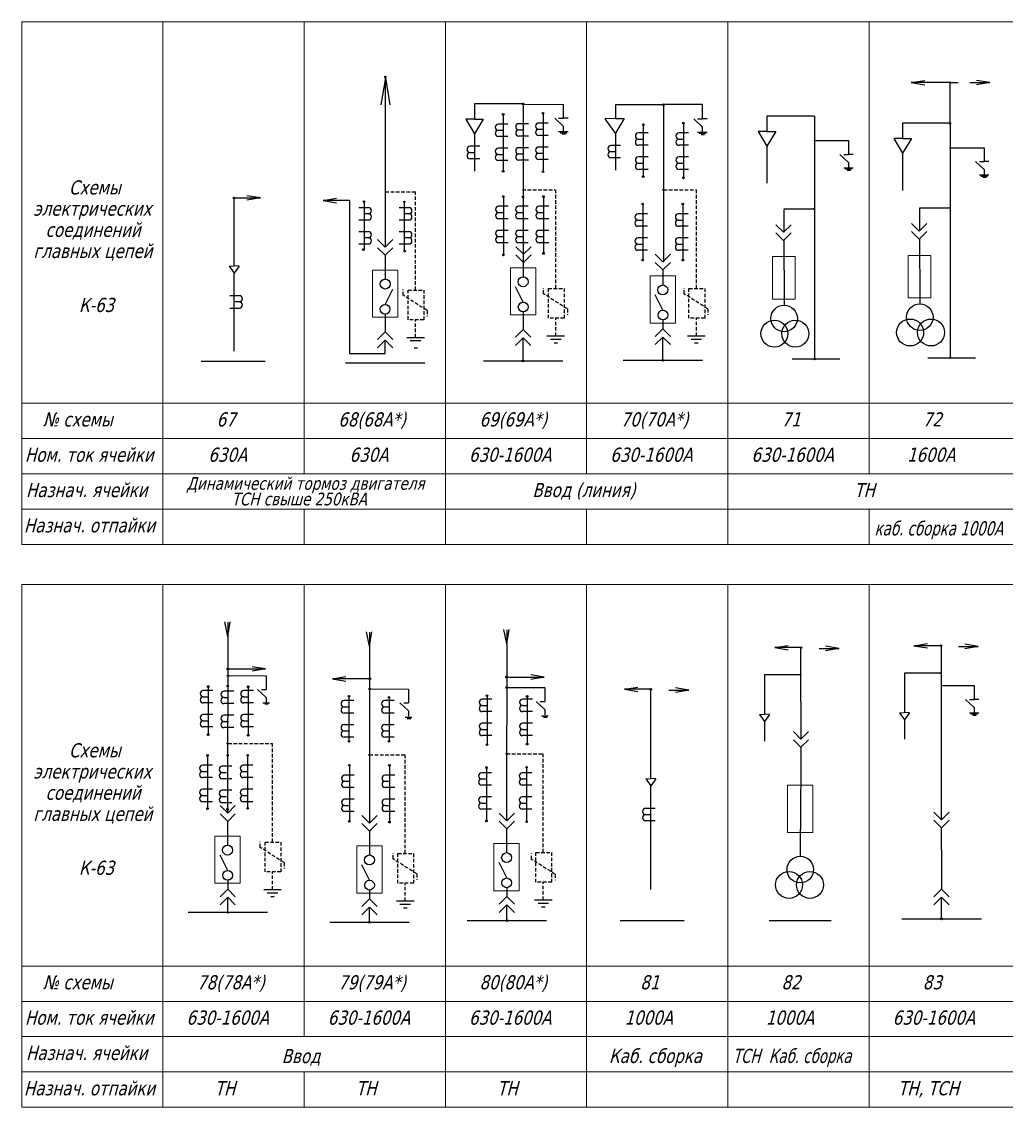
# Model space of a CAD drawing. Header units: millimetres. Extents: x -921 to 41389, y -8091 to 10490.
# Drawn here: x 40772.9 to 40912.3, y 9818.1 to 9971.8 of the extents above; entities that cross this region are included whole.
import ezdxf

# ---------------------------------------------------------------- set-up
doc = ezdxf.new("R2010")
doc.units = ezdxf.units.MM
for name, pattern in [('HIDDENX2', [0.75, 0.5, -0.25]), ('K5LT_BASIC', [0]), ('K5LT_DASHED', [6, 4, -2])]:
    doc.linetypes.add(name, pattern=pattern)
doc.layers.add('LAYER0VIEW0', color=7, linetype='Continuous')
doc.styles.get("Standard").update_dxf_attribs({"font": 'TAHOMA.TTF', "oblique": 15})

msp = doc.modelspace()

# ---------------------------------------------------------------- linework, layer by layer
at = {"color": 7, "lineweight": 18}
for p, q in [((40772.888, 9971.788), (40772.888, 9897.788)), ((40772.888, 9917.788), (40772.888, 9971.788)), ((40772.888, 9971.788), (41012.888, 9971.788)), ((40792.888, 9897.788), (40792.888, 9971.788)), ((40812.888, 9971.788), (40812.888, 9917.788)), ((40812.888, 9907.788), (40812.888, 9971.788)), ((40832.888, 9971.788), (40832.888, 9917.788)), ((40832.888, 9897.788), (40832.888, 9971.788)), ((40852.888, 9971.788), (40852.888, 9917.788)), ((40852.888, 9907.788), (40852.888, 9971.788)), ((40872.888, 9897.788), (40872.888, 9971.788)), ((40872.888, 9971.788), (40892.888, 9971.788)), ((40872.888, 9971.788), (40892.888, 9971.788)), ((40892.888, 9907.788), (40892.888, 9971.788)), ((40772.888, 9917.788), (40792.888, 9917.788)), ((40792.888, 9917.788), (40772.888, 9917.788)), ((40772.888, 9917.788), (40772.888, 9908.808)), ((40772.888, 9917.788), (41012.888, 9917.788)), ((40772.888, 9912.788), (40792.888, 9912.788)), ((40792.888, 9912.788), (40772.888, 9912.788)), ((40772.888, 9912.788), (41012.888, 9912.788)), ((40772.888, 9907.788), (40792.888, 9907.788)), ((40792.888, 9907.788), (40772.888, 9907.788)), ((40772.888, 9907.788), (41012.888, 9907.788)), ((40772.888, 9902.788), (40792.888, 9902.788)), ((40792.888, 9902.788), (40772.888, 9902.788)), ((40772.888, 9902.788), (41012.888, 9902.788)), ((40812.888, 9897.788), (40812.888, 9902.788)), ((40852.888, 9897.788), (40852.888, 9902.788)), ((40892.888, 9897.788), (40892.888, 9902.788)), ((40772.888, 9897.788), (40792.888, 9897.788)), ((40792.888, 9897.788), (40772.888, 9897.788)), ((40772.888, 9897.788), (41012.888, 9897.788)), ((40872.888, 9897.788), (40892.888, 9897.788)), ((40772.888, 9892.103), (40772.888, 9818.103)), ((40772.888, 9838.103), (40772.888, 9892.103)), ((40772.888, 9892.103), (41012.888, 9892.103)), ((40792.888, 9818.103), (40792.888, 9892.103)), ((40812.888, 9892.103), (40812.888, 9838.103)), ((40812.888, 9828.103), (40812.888, 9892.103)), ((40832.888, 9892.103), (40832.888, 9838.103)), ((40832.888, 9818.103), (40832.888, 9892.103)), ((40852.888, 9892.103), (40852.888, 9838.103)), ((40852.888, 9818.103), (40852.888, 9892.103)), ((40872.888, 9818.103), (40872.888, 9892.103)), ((40892.888, 9818.103), (40892.888, 9892.103)), ((40772.888, 9838.103), (40792.888, 9838.103)), ((40792.888, 9838.103), (40772.888, 9838.103)), ((40772.888, 9838.103), (40772.888, 9829.123)), ((40772.888, 9838.103), (41012.888, 9838.103)), ((40772.888, 9833.103), (40792.888, 9833.103)), ((40792.888, 9833.103), (40772.888, 9833.103)), ((40772.888, 9833.103), (41012.888, 9833.103)), ((40772.888, 9828.103), (40792.888, 9828.103)), ((40792.888, 9828.103), (40772.888, 9828.103)), ((40772.888, 9828.103), (41012.888, 9828.103)), ((40772.888, 9823.103), (40792.888, 9823.103)), ((40792.888, 9823.103), (40772.888, 9823.103)), ((40772.888, 9823.103), (41012.888, 9823.103)), ((40812.888, 9818.103), (40812.888, 9823.103)), ((40772.888, 9818.103), (40792.888, 9818.103)), ((40792.888, 9818.103), (40772.888, 9818.103)), ((40772.888, 9818.103), (41012.888, 9818.103))]:
    msp.add_line(p, q, dxfattribs=at)
at = {"layer": 'LAYER0VIEW0', "color": 7, "linetype": 'K5LT_BASIC'}
for p, q in [((40824.386, 9963.843), (40823.744, 9960.034)), ((40824.372, 9963.881), (40824.372, 9939.886)), ((40824.386, 9963.843), (40825.028, 9960.034)), ((40898.858, 9963.162), (40900.763, 9963.483)), ((40909.987, 9963.162), (40908.083, 9963.483)), ((40904.477, 9963.162), (40898.858, 9963.162)), ((40898.858, 9963.162), (40900.763, 9962.841)), ((40904.342, 9963.162), (40904.342, 9957.41)), ((40904.369, 9963.162), (40905.518, 9963.162)), ((40907.178, 9963.162), (40909.987, 9963.162)), ((40909.987, 9963.162), (40908.083, 9962.841)), ((40843.889, 9960.151), (40837.014, 9960.151)), ((40837.014, 9960.151), (40837.014, 9957.973)), ((40843.889, 9960.27), (40843.889, 9939.063)), ((40844.09, 9960.092), (40849.59, 9960.072)), ((40846.718, 9958.83), (40846.718, 9950.551)), ((40849.59, 9960.072), (40849.59, 9958.124)), ((40863.832, 9960.028), (40856.957, 9960.028)), ((40856.957, 9960.028), (40856.957, 9958.087)), ((40863.775, 9960.013), (40863.775, 9937.808)), ((40863.926, 9960.092), (40869.276, 9960.092)), ((40869.254, 9960.092), (40869.254, 9958.045)), ((40837.014, 9957.973), (40835.767, 9957.973)), ((40835.767, 9957.973), (40837.014, 9955.908)), ((40837.014, 9957.973), (40838.262, 9957.973)), ((40838.262, 9957.973), (40837.014, 9955.908)), ((40841.752, 9957.29), (40840.392, 9957.29)), ((40841.072, 9958.677), (40841.072, 9950.623)), ((40844.652, 9957.351), (40843.292, 9957.351)), ((40847.463, 9957.443), (40846.103, 9957.443)), ((40849.59, 9956.984), (40848.381, 9958.124)), ((40848.925, 9958.124), (40849.59, 9958.124)), ((40850.255, 9958.124), (40849.59, 9958.124)), ((40856.957, 9958.087), (40855.509, 9958.046)), ((40856.957, 9956.023), (40855.509, 9958.046)), ((40856.957, 9958.087), (40858.205, 9958.087)), ((40858.205, 9958.087), (40856.957, 9956.023)), ((40866.594, 9957.436), (40866.594, 9949.503)), ((40869.275, 9956.905), (40868.066, 9958.045)), ((40868.61, 9958.045), (40869.275, 9958.045)), ((40869.94, 9958.045), (40869.275, 9958.045)), ((40878.42, 9958.422), (40878.42, 9956.244)), ((40885.142, 9958.422), (40878.42, 9958.422)), ((40885.142, 9958.439), (40885.142, 9924.066)), ((40897.635, 9957.41), (40897.635, 9955.232)), ((40904.225, 9957.41), (40897.635, 9957.41)), ((40904.358, 9957.41), (40904.342, 9957.41)), ((40904.358, 9957.511), (40904.358, 9924.238)), ((40837.014, 9955.908), (40837.014, 9950.648)), ((40840.392, 9956.411), (40841.008, 9956.411)), ((40843.292, 9956.472), (40843.907, 9956.472)), ((40846.103, 9956.564), (40846.718, 9956.564)), ((40848.925, 9956.224), (40850.255, 9956.224)), ((40849.136, 9956.075), (40850.071, 9956.075)), ((40849.417, 9955.915), (40849.904, 9955.915)), ((40849.59, 9956.984), (40849.59, 9956.224)), ((40856.957, 9956.023), (40856.957, 9950.762)), ((40861.598, 9956.049), (40860.237, 9956.049)), ((40860.917, 9957.199), (40860.917, 9949.739)), ((40867.339, 9956.049), (40865.979, 9956.049)), ((40868.61, 9956.145), (40869.94, 9956.145)), ((40868.82, 9955.996), (40869.755, 9955.996)), ((40869.102, 9955.835), (40869.589, 9955.835)), ((40869.275, 9956.905), (40869.275, 9956.145)), ((40878.42, 9956.244), (40877.172, 9956.244)), ((40877.172, 9956.244), (40878.42, 9954.179)), ((40878.42, 9956.244), (40879.667, 9956.244)), ((40879.667, 9956.244), (40878.42, 9954.179)), ((40841.752, 9955.532), (40840.392, 9955.532)), ((40844.652, 9955.593), (40843.292, 9955.593)), ((40847.463, 9955.685), (40846.103, 9955.685)), ((40857.702, 9954.272), (40856.342, 9954.272)), ((40860.237, 9955.17), (40860.853, 9955.17)), ((40861.598, 9954.29), (40860.237, 9954.29)), ((40865.979, 9955.17), (40866.594, 9955.17)), ((40867.339, 9954.29), (40865.979, 9954.29)), ((40878.42, 9954.179), (40878.42, 9948.919)), ((40885.176, 9954.948), (40889.968, 9954.948)), ((40889.968, 9954.948), (40889.968, 9953)), ((40897.635, 9955.232), (40896.388, 9955.232)), ((40896.388, 9955.232), (40897.635, 9953.167)), ((40897.635, 9955.232), (40898.883, 9955.232)), ((40898.883, 9955.232), (40897.635, 9953.167)), ((40837.759, 9954.157), (40836.399, 9954.157)), ((40836.399, 9953.278), (40837.014, 9953.278)), ((40841.752, 9953.888), (40840.392, 9953.888)), ((40840.392, 9953.009), (40841.008, 9953.009)), ((40844.652, 9953.949), (40843.292, 9953.949)), ((40843.292, 9953.07), (40843.907, 9953.07)), ((40847.463, 9954.041), (40846.103, 9954.041)), ((40846.103, 9953.162), (40846.718, 9953.162)), ((40856.342, 9953.392), (40856.957, 9953.392)), ((40861.598, 9952.647), (40860.237, 9952.647)), ((40867.339, 9952.647), (40865.979, 9952.647)), ((40889.968, 9951.86), (40888.759, 9953)), ((40889.303, 9953), (40889.968, 9953)), ((40890.634, 9953), (40889.968, 9953)), ((40897.635, 9953.167), (40897.635, 9947.907)), ((40904.392, 9953.936), (40909.184, 9953.936)), ((40909.184, 9953.936), (40909.184, 9951.989)), ((40837.759, 9952.399), (40836.399, 9952.399)), ((40841.752, 9952.13), (40840.392, 9952.13)), ((40844.652, 9952.191), (40843.292, 9952.191)), ((40847.463, 9952.283), (40846.103, 9952.283)), ((40857.702, 9952.513), (40856.342, 9952.513)), ((40860.237, 9951.768), (40860.853, 9951.768)), ((40865.979, 9951.768), (40866.594, 9951.768)), ((40889.303, 9951.1), (40890.634, 9951.1)), ((40889.968, 9951.86), (40889.968, 9951.1)), ((40909.184, 9950.848), (40907.975, 9951.989)), ((40908.519, 9951.989), (40909.184, 9951.989)), ((40909.849, 9951.989), (40909.184, 9951.989)), ((40861.598, 9950.888), (40860.237, 9950.888)), ((40867.339, 9950.888), (40865.979, 9950.888)), ((40889.514, 9950.951), (40890.449, 9950.951)), ((40889.796, 9950.791), (40890.282, 9950.791)), ((40908.519, 9950.088), (40909.849, 9950.088)), ((40908.729, 9949.939), (40909.665, 9949.939)), ((40909.011, 9949.779), (40909.498, 9949.779)), ((40909.184, 9950.848), (40909.184, 9950.088)), ((40802.982, 9946.831), (40806.696, 9946.831)), ((40802.982, 9937.225), (40802.982, 9946.712)), ((40806.696, 9946.831), (40804.791, 9947.152)), ((40806.696, 9946.831), (40804.791, 9946.51)), ((40815.577, 9946.48), (40817.482, 9946.801)), ((40819.291, 9946.48), (40815.577, 9946.48)), ((40815.577, 9946.48), (40817.482, 9946.159)), ((40819.291, 9946.48), (40819.291, 9924.807)), ((40841.099, 9947.041), (40841.099, 9938.776)), ((40846.775, 9947.041), (40846.775, 9938.982)), ((40820.609, 9945.483), (40821.969, 9945.483)), ((40821.395, 9946.319), (40821.395, 9939.448)), ((40826.35, 9945.483), (40827.711, 9945.483)), ((40827.03, 9946.377), (40827.03, 9939.24)), ((40841.779, 9945.654), (40840.418, 9945.654)), ((40844.617, 9945.654), (40843.257, 9945.654)), ((40847.52, 9945.654), (40846.16, 9945.654)), ((40860.835, 9945.973), (40860.835, 9938.037)), ((40866.512, 9945.973), (40866.512, 9938.037)), ((40880.802, 9945.274), (40885.058, 9945.274)), ((40880.802, 9945.156), (40880.802, 9942.017)), ((40900.018, 9945.445), (40904.273, 9945.445)), ((40900.018, 9945.327), (40900.018, 9942.188)), ((40820.609, 9943.725), (40821.969, 9943.725)), ((40821.969, 9944.604), (40821.354, 9944.604)), ((40826.35, 9943.725), (40827.711, 9943.725)), ((40827.711, 9944.604), (40827.095, 9944.604)), ((40840.418, 9944.775), (40841.034, 9944.775)), ((40841.779, 9943.896), (40840.418, 9943.896)), ((40843.257, 9944.775), (40843.872, 9944.775)), ((40844.617, 9943.896), (40843.257, 9943.896)), ((40846.16, 9944.775), (40846.775, 9944.775)), ((40847.52, 9943.896), (40846.16, 9943.896)), ((40861.515, 9944.586), (40860.155, 9944.586)), ((40860.155, 9943.707), (40860.77, 9943.707)), ((40867.256, 9944.586), (40865.896, 9944.586)), ((40865.896, 9943.707), (40866.512, 9943.707)), ((40820.609, 9942.081), (40821.969, 9942.081)), ((40826.35, 9942.081), (40827.711, 9942.081)), ((40841.779, 9942.252), (40840.418, 9942.252)), ((40844.617, 9942.252), (40843.257, 9942.252)), ((40847.52, 9942.252), (40846.16, 9942.252)), ((40861.515, 9942.828), (40860.155, 9942.828)), ((40867.256, 9942.828), (40865.896, 9942.828)), ((40880.76, 9941.975), (40879.682, 9943.053)), ((40880.76, 9940.826), (40879.682, 9941.903)), ((40880.76, 9941.975), (40881.838, 9943.053)), ((40880.76, 9940.826), (40881.838, 9941.903)), ((40899.976, 9942.146), (40898.898, 9943.224)), ((40899.976, 9940.997), (40898.898, 9942.074)), ((40899.976, 9942.146), (40901.054, 9943.224)), ((40899.976, 9940.997), (40901.054, 9942.074)), ((40821.969, 9941.202), (40821.354, 9941.202)), ((40824.354, 9939.868), (40823.276, 9940.946)), ((40824.354, 9939.868), (40825.432, 9940.946)), ((40827.711, 9941.202), (40827.095, 9941.202)), ((40840.418, 9941.373), (40841.034, 9941.373)), ((40841.779, 9940.493), (40840.418, 9940.493)), ((40843.257, 9941.373), (40843.872, 9941.373)), ((40844.617, 9940.493), (40843.257, 9940.493)), ((40846.16, 9941.373), (40846.775, 9941.373)), ((40847.52, 9940.493), (40846.16, 9940.493)), ((40861.515, 9941.184), (40860.155, 9941.184)), ((40867.256, 9941.184), (40865.896, 9941.184)), ((40880.802, 9940.868), (40880.854, 9932.403)), ((40900.018, 9941.039), (40900.069, 9932.574)), ((40820.609, 9940.323), (40821.969, 9940.323)), ((40824.354, 9938.718), (40823.276, 9939.796)), ((40824.354, 9938.718), (40825.432, 9939.796)), ((40826.35, 9940.323), (40827.711, 9940.323)), ((40843.955, 9938.858), (40842.877, 9939.936)), ((40843.889, 9939.063), (40843.889, 9935.683)), ((40843.955, 9938.858), (40845.033, 9939.936)), ((40860.155, 9940.305), (40860.77, 9940.305)), ((40861.515, 9939.426), (40860.155, 9939.426)), ((40863.691, 9937.79), (40862.613, 9938.868)), ((40863.691, 9937.79), (40864.769, 9938.868)), ((40865.896, 9940.305), (40866.512, 9940.305)), ((40867.256, 9939.426), (40865.896, 9939.426)), ((40824.372, 9938.736), (40824.372, 9935.356)), ((40843.955, 9937.708), (40842.877, 9938.786)), ((40843.955, 9937.708), (40845.033, 9938.786)), ((40863.691, 9936.641), (40862.613, 9937.718)), ((40863.691, 9936.641), (40864.769, 9937.718)), ((40802.274, 9937.183), (40802.982, 9937.225)), ((40802.274, 9937.183), (40802.982, 9936.188)), ((40803.691, 9937.183), (40802.982, 9937.225)), ((40803.691, 9937.183), (40802.982, 9936.188)), ((40802.982, 9925.158), (40802.982, 9936.188)), ((40863.673, 9936.659), (40863.673, 9934.521)), ((40843.907, 9932.101), (40842.829, 9934.267)), ((40802.356, 9933.005), (40803.716, 9933.005)), ((40824.354, 9931.775), (40825.432, 9933.941)), ((40863.691, 9930.94), (40862.613, 9933.106)), ((40802.356, 9931.247), (40803.716, 9931.247)), ((40803.716, 9932.126), (40803.101, 9932.126)), ((40880.854, 9932.403), (40880.854, 9931.661)), ((40900.069, 9932.574), (40900.069, 9931.833)), ((40824.354, 9930.395), (40824.354, 9927.866)), ((40843.907, 9930.722), (40843.907, 9928.193)), ((40843.907, 9928.193), (40842.829, 9927.115)), ((40843.907, 9928.193), (40844.985, 9927.115)), ((40863.691, 9928.296), (40862.613, 9927.218)), ((40863.691, 9929.56), (40863.691, 9928.296)), ((40863.691, 9928.296), (40864.769, 9927.218)), ((40824.354, 9927.866), (40823.276, 9926.788)), ((40824.354, 9926.717), (40823.276, 9925.639)), ((40824.354, 9927.866), (40825.432, 9926.788)), ((40824.354, 9926.717), (40825.432, 9925.639)), ((40824.354, 9924.807), (40824.354, 9926.717)), ((40827.409, 9927.087), (40829.909, 9927.087)), ((40829.409, 9926.587), (40827.909, 9926.587)), ((40843.907, 9927.043), (40842.829, 9925.965)), ((40843.907, 9923.767), (40843.907, 9927.043)), ((40843.907, 9927.043), (40844.985, 9925.965)), ((40847.274, 9927.31), (40849.774, 9927.31)), ((40849.274, 9926.81), (40847.774, 9926.81)), ((40863.691, 9927.146), (40862.613, 9926.068)), ((40863.691, 9923.87), (40863.691, 9927.146)), ((40863.691, 9927.146), (40864.769, 9926.068)), ((40867.179, 9927.312), (40869.679, 9927.312)), ((40869.179, 9926.812), (40867.679, 9926.812)), ((40828.457, 9925.61), (40828.957, 9925.61)), ((40848.274, 9926.31), (40848.774, 9926.31)), ((40868.179, 9926.312), (40868.679, 9926.312)), ((40807.358, 9923.673), (40798.308, 9923.673)), ((40829.973, 9923.44), (40818.736, 9923.44)), ((40819.291, 9924.807), (40824.354, 9924.807)), ((40838.289, 9923.767), (40849.526, 9923.767)), ((40858.073, 9923.87), (40869.31, 9923.87)), ((40881.982, 9924.05), (40888.759, 9924.05)), ((40901.198, 9924.221), (40907.975, 9924.221)), ((40802.058, 9884.767), (40801.651, 9886.823)), ((40802.061, 9886.786), (40802.043, 9859.752)), ((40802.058, 9884.767), (40802.405, 9886.833)), ((40822.144, 9883.368), (40821.738, 9885.423)), ((40822.148, 9885.387), (40822.13, 9858.352)), ((40822.144, 9883.368), (40822.492, 9885.433)), ((40841.574, 9883.697), (40841.168, 9885.752)), ((40841.578, 9885.716), (40841.56, 9858.681)), ((40841.574, 9883.697), (40841.922, 9885.763)), ((40879.529, 9883.177), (40881.434, 9883.498)), ((40899.249, 9883.447), (40901.154, 9883.768)), ((40908.355, 9883.328), (40906.45, 9883.649)), ((40883.243, 9883.177), (40879.529, 9883.177)), ((40879.529, 9883.177), (40881.434, 9882.856)), ((40883.243, 9875.547), (40883.243, 9883.059)), ((40885.826, 9883.059), (40888.635, 9883.059)), ((40888.635, 9883.059), (40886.73, 9883.38)), ((40888.635, 9883.059), (40886.73, 9882.738)), ((40903.082, 9883.447), (40899.249, 9883.447)), ((40899.249, 9883.447), (40901.154, 9883.126)), ((40903.082, 9883.447), (40903.082, 9858.827)), ((40905.546, 9883.328), (40908.355, 9883.328)), ((40908.355, 9883.328), (40906.45, 9883.007)), ((40807.425, 9880.157), (40805.521, 9880.48)), ((40801.968, 9880.164), (40807.425, 9880.157)), ((40802.001, 9879.225), (40807.501, 9879.205)), ((40807.425, 9880.157), (40805.52, 9879.838)), ((40807.501, 9879.205), (40807.501, 9877.258)), ((40816.901, 9878.765), (40818.806, 9879.086)), ((40841.437, 9878.99), (40846.884, 9878.983)), ((40846.884, 9878.983), (40844.978, 9878.665)), ((40846.884, 9878.983), (40844.979, 9879.307)), ((40878.074, 9879.303), (40878.074, 9873.74)), ((40883.243, 9879.303), (40878.074, 9879.303)), ((40897.912, 9879.572), (40897.912, 9874.01)), ((40903.082, 9879.572), (40897.912, 9879.572)), ((40799.288, 9877.786), (40799.288, 9870.736)), ((40804.964, 9877.747), (40804.964, 9870.64)), ((40822.317, 9878.765), (40816.901, 9878.765)), ((40816.901, 9878.765), (40818.806, 9878.444)), ((40822.166, 9877.326), (40827.666, 9877.306)), ((40841.478, 9877.532), (40846.978, 9877.512)), ((40846.978, 9877.512), (40846.978, 9875.564)), ((40858.258, 9877.276), (40860.163, 9877.597)), ((40867.363, 9877.158), (40865.459, 9877.479)), ((40903.082, 9877.793), (40907.756, 9877.793)), ((40907.756, 9877.793), (40907.756, 9875.846)), ((40799.968, 9877.107), (40798.607, 9877.107)), ((40798.607, 9876.228), (40799.223, 9876.228)), ((40802.907, 9877.009), (40801.546, 9877.009)), ((40801.546, 9876.13), (40802.162, 9876.13)), ((40805.709, 9877.107), (40804.349, 9877.107)), ((40804.349, 9876.228), (40804.964, 9876.228)), ((40807.501, 9876.117), (40806.291, 9877.258)), ((40806.835, 9877.258), (40807.501, 9877.258)), ((40807.501, 9876.117), (40807.501, 9875.357)), ((40819.235, 9876.419), (40819.235, 9869.806)), ((40824.911, 9876.245), (40824.911, 9869.806)), ((40827.666, 9877.306), (40827.666, 9875.358)), ((40839.467, 9875.88), (40838.106, 9875.88)), ((40838.787, 9876.479), (40838.787, 9869.334)), ((40845.208, 9875.88), (40843.848, 9875.88)), ((40844.463, 9876.382), (40844.463, 9869.404)), ((40861.972, 9877.276), (40858.258, 9877.276)), ((40858.258, 9877.276), (40860.163, 9876.955)), ((40861.972, 9864.637), (40861.972, 9877.276)), ((40864.554, 9877.158), (40867.363, 9877.158)), ((40867.363, 9877.158), (40865.459, 9876.837)), ((40907.756, 9874.705), (40906.546, 9875.846)), ((40907.09, 9875.846), (40907.756, 9875.846)), ((40908.421, 9875.846), (40907.756, 9875.846)), ((40799.968, 9875.349), (40798.607, 9875.349)), ((40802.907, 9875.25), (40801.546, 9875.25)), ((40805.709, 9875.349), (40804.349, 9875.349)), ((40807.033, 9875.357), (40807.968, 9875.357)), ((40807.315, 9875.197), (40807.802, 9875.197)), ((40819.915, 9875.672), (40818.555, 9875.672)), ((40818.555, 9874.793), (40819.17, 9874.793)), ((40825.656, 9875.672), (40824.296, 9875.672)), ((40824.296, 9874.793), (40824.911, 9874.793)), ((40827.666, 9874.218), (40826.457, 9875.358)), ((40827.001, 9875.358), (40827.666, 9875.358)), ((40838.106, 9875), (40838.722, 9875)), ((40843.848, 9875), (40844.463, 9875)), ((40846.978, 9874.424), (40845.768, 9875.564)), ((40846.313, 9875.564), (40846.978, 9875.564)), ((40846.978, 9874.424), (40846.978, 9873.664)), ((40883.243, 9875.547), (40883.243, 9870.257)), ((40907.756, 9874.705), (40907.756, 9873.945)), ((40799.968, 9873.705), (40798.607, 9873.705)), ((40798.607, 9872.826), (40799.223, 9872.826)), ((40802.907, 9873.607), (40801.546, 9873.607)), ((40801.546, 9872.728), (40802.162, 9872.728)), ((40805.709, 9873.705), (40804.349, 9873.705)), ((40804.349, 9872.826), (40804.964, 9872.826)), ((40819.915, 9873.914), (40818.555, 9873.914)), ((40825.656, 9873.914), (40824.296, 9873.914)), ((40827.212, 9873.309), (40828.147, 9873.309)), ((40827.493, 9873.149), (40827.98, 9873.149)), ((40827.666, 9874.218), (40827.666, 9873.458)), ((40839.467, 9874.121), (40838.106, 9874.121)), ((40845.208, 9874.121), (40843.848, 9874.121)), ((40846.523, 9873.515), (40847.458, 9873.515)), ((40846.805, 9873.355), (40847.292, 9873.355)), ((40877.365, 9873.698), (40878.074, 9873.74)), ((40877.365, 9873.698), (40878.074, 9872.703)), ((40878.782, 9873.698), (40878.074, 9873.74)), ((40878.782, 9873.698), (40878.074, 9872.703)), ((40897.204, 9873.968), (40897.912, 9874.01)), ((40897.204, 9873.968), (40897.912, 9872.973)), ((40898.621, 9873.968), (40897.912, 9874.01)), ((40898.621, 9873.968), (40897.912, 9872.973)), ((40897.912, 9872.973), (40897.912, 9870.21)), ((40907.09, 9873.945), (40908.421, 9873.945)), ((40907.301, 9873.796), (40908.236, 9873.796)), ((40907.583, 9873.636), (40908.069, 9873.636)), ((40799.968, 9871.946), (40798.607, 9871.946)), ((40802.907, 9871.848), (40801.546, 9871.848)), ((40805.709, 9871.946), (40804.349, 9871.946)), ((40819.915, 9872.27), (40818.555, 9872.27)), ((40818.555, 9871.391), (40819.17, 9871.391)), ((40825.656, 9872.27), (40824.296, 9872.27)), ((40824.296, 9871.391), (40824.911, 9871.391)), ((40839.467, 9872.477), (40838.106, 9872.477)), ((40838.106, 9871.598), (40838.722, 9871.598)), ((40845.208, 9872.477), (40843.848, 9872.477)), ((40843.848, 9871.598), (40844.463, 9871.598)), ((40878.074, 9872.703), (40878.074, 9869.941)), ((40883.243, 9870.215), (40882.165, 9871.293)), ((40883.243, 9870.215), (40884.321, 9871.293)), ((40819.915, 9870.512), (40818.555, 9870.512)), ((40825.656, 9870.512), (40824.296, 9870.512)), ((40839.467, 9870.719), (40838.106, 9870.719)), ((40845.208, 9870.719), (40843.848, 9870.719)), ((40883.243, 9869.065), (40882.165, 9870.143)), ((40883.243, 9869.065), (40884.321, 9870.143)), ((40883.243, 9869.065), (40883.174, 9857.368)), ((40799.205, 9867.917), (40799.205, 9860.256)), ((40804.882, 9867.917), (40804.882, 9860.305)), ((40799.885, 9866.53), (40798.525, 9866.53)), ((40798.525, 9865.65), (40799.14, 9865.65)), ((40802.652, 9866.378), (40801.291, 9866.378)), ((40801.291, 9865.499), (40801.907, 9865.499)), ((40805.626, 9866.53), (40804.266, 9866.53)), ((40804.266, 9865.65), (40804.882, 9865.65)), ((40819.972, 9865.13), (40818.611, 9865.13)), ((40819.292, 9866.517), (40819.292, 9858.483)), ((40825.713, 9865.13), (40824.353, 9865.13)), ((40824.968, 9866.517), (40824.968, 9858.352)), ((40839.402, 9865.459), (40838.041, 9865.459)), ((40838.722, 9866.321), (40838.722, 9858.53)), ((40845.143, 9865.459), (40843.783, 9865.459)), ((40844.398, 9866.34), (40844.398, 9858.399)), ((40799.885, 9864.771), (40798.525, 9864.771)), ((40802.652, 9864.62), (40801.291, 9864.62)), ((40805.626, 9864.771), (40804.266, 9864.771)), ((40818.611, 9864.251), (40819.227, 9864.251)), ((40824.353, 9864.251), (40824.968, 9864.251)), ((40838.041, 9864.58), (40838.657, 9864.58)), ((40839.402, 9863.701), (40838.041, 9863.701)), ((40843.783, 9864.58), (40844.398, 9864.58)), ((40845.143, 9863.701), (40843.783, 9863.701)), ((40861.263, 9864.596), (40861.972, 9864.637)), ((40861.263, 9864.596), (40861.972, 9863.6)), ((40862.68, 9864.596), (40861.972, 9864.637)), ((40862.68, 9864.596), (40861.972, 9863.6)), ((40861.972, 9848.929), (40861.972, 9863.6)), ((40799.885, 9863.128), (40798.525, 9863.128)), ((40798.525, 9862.248), (40799.14, 9862.248)), ((40802.652, 9862.976), (40801.291, 9862.976)), ((40801.291, 9862.097), (40801.907, 9862.097)), ((40805.626, 9863.128), (40804.266, 9863.128)), ((40804.266, 9862.248), (40804.882, 9862.248)), ((40819.972, 9863.372), (40818.611, 9863.372)), ((40825.713, 9863.372), (40824.353, 9863.372)), ((40839.402, 9862.057), (40838.041, 9862.057)), ((40845.143, 9862.057), (40843.783, 9862.057)), ((40799.885, 9861.369), (40798.525, 9861.369)), ((40802.061, 9859.734), (40800.984, 9860.811)), ((40802.652, 9861.218), (40801.291, 9861.218)), ((40802.061, 9859.734), (40803.139, 9860.811)), ((40805.626, 9861.369), (40804.266, 9861.369)), ((40819.972, 9861.728), (40818.611, 9861.728)), ((40818.611, 9860.849), (40819.227, 9860.849)), ((40825.713, 9861.728), (40824.353, 9861.728)), ((40824.353, 9860.849), (40824.968, 9860.849)), ((40838.041, 9861.178), (40838.657, 9861.178)), ((40843.783, 9861.178), (40844.398, 9861.178)), ((40862.598, 9860.417), (40861.237, 9860.417)), ((40802.061, 9858.584), (40800.984, 9859.662)), ((40802.061, 9858.584), (40803.139, 9859.662)), ((40819.972, 9859.969), (40818.611, 9859.969)), ((40822.148, 9858.334), (40821.07, 9859.412)), ((40822.148, 9858.334), (40823.226, 9859.412)), ((40825.713, 9859.969), (40824.353, 9859.969)), ((40839.402, 9860.299), (40838.041, 9860.299)), ((40841.578, 9858.663), (40840.5, 9859.741)), ((40841.578, 9858.663), (40842.656, 9859.741)), ((40845.143, 9860.299), (40843.783, 9860.299)), ((40861.237, 9859.538), (40861.853, 9859.538)), ((40903.137, 9858.809), (40902.059, 9859.886)), ((40903.137, 9858.809), (40904.214, 9859.886)), ((40802.043, 9858.602), (40802.043, 9855.222)), ((40822.148, 9857.184), (40821.07, 9858.262)), ((40822.148, 9857.184), (40823.226, 9858.262)), ((40841.578, 9857.514), (40840.5, 9858.591)), ((40841.56, 9857.531), (40841.56, 9854.152)), ((40841.578, 9857.514), (40842.656, 9858.591)), ((40862.598, 9858.659), (40861.237, 9858.659)), ((40883.149, 9857.462), (40883.149, 9853.631)), ((40903.137, 9857.659), (40902.059, 9858.737)), ((40903.119, 9857.677), (40903.137, 9851.507)), ((40903.137, 9857.659), (40904.214, 9858.737)), ((40822.13, 9857.202), (40822.13, 9853.822)), ((40802.061, 9851.64), (40800.984, 9853.807)), ((40841.578, 9850.57), (40840.5, 9852.736)), ((40822.148, 9850.241), (40821.07, 9852.407)), ((40903.137, 9851.507), (40903.137, 9848.977)), ((40802.061, 9850.261), (40802.061, 9848.996)), ((40802.061, 9848.996), (40800.984, 9847.919)), ((40802.061, 9848.996), (40803.139, 9847.919)), ((40807.155, 9848.926), (40809.655, 9848.926)), ((40809.155, 9848.426), (40807.655, 9848.426)), ((40822.148, 9848.861), (40822.148, 9847.597)), ((40841.578, 9849.19), (40841.578, 9847.926)), ((40903.137, 9848.977), (40902.059, 9847.9)), ((40903.137, 9848.977), (40904.214, 9847.9)), ((40802.061, 9847.847), (40800.984, 9846.769)), ((40802.061, 9845.706), (40802.061, 9847.847)), ((40802.061, 9847.847), (40803.139, 9846.769)), ((40808.155, 9847.926), (40808.655, 9847.926)), ((40822.148, 9847.597), (40821.07, 9846.519)), ((40822.148, 9847.597), (40823.226, 9846.519)), ((40825.959, 9847.318), (40828.459, 9847.318)), ((40827.959, 9846.818), (40826.459, 9846.818)), ((40841.578, 9847.926), (40840.5, 9846.848)), ((40841.578, 9846.776), (40840.5, 9845.699)), ((40841.578, 9847.926), (40842.656, 9846.848)), ((40841.578, 9846.776), (40842.656, 9845.699)), ((40841.578, 9844.655), (40841.578, 9846.776)), ((40845.505, 9847.467), (40848.005, 9847.467)), ((40847.505, 9846.967), (40846.005, 9846.967)), ((40903.137, 9847.828), (40902.059, 9846.75)), ((40903.137, 9844.902), (40903.137, 9847.828)), ((40903.137, 9847.828), (40904.214, 9846.75)), ((40796.443, 9845.706), (40807.68, 9845.706)), ((40822.148, 9846.447), (40821.07, 9845.369)), ((40822.148, 9844.307), (40822.148, 9846.447)), ((40822.148, 9846.447), (40823.226, 9845.369)), ((40826.959, 9846.318), (40827.459, 9846.318)), ((40846.505, 9846.467), (40847.005, 9846.467)), ((40816.529, 9844.307), (40827.766, 9844.307)), ((40835.959, 9844.537), (40841.459, 9844.537)), ((40841.696, 9844.537), (40847.196, 9844.537)), ((40857.64, 9844.542), (40866.69, 9844.542)), ((40878.734, 9844.543), (40887.5, 9844.543)), ((40897.551, 9844.783), (40903.018, 9844.783)), ((40903.255, 9844.783), (40908.788, 9844.783))]:
    msp.add_line(p, q, dxfattribs=at)
at = {"layer": 'LAYER0VIEW0', "color": 7, "linetype": 'HIDDENX2'}
for p, q in [((40824.391, 9947.685), (40828.659, 9947.685)), ((40828.659, 9933.802), (40828.659, 9947.76)), ((40843.788, 9947.974), (40848.429, 9947.974)), ((40848.524, 9934.024), (40848.524, 9947.983)), ((40863.787, 9947.975), (40868.429, 9947.975)), ((40868.429, 9934.026), (40868.429, 9947.984)), ((40830.293, 9930.902), (40826.909, 9933.063)), ((40826.925, 9933.049), (40826.925, 9933.857)), ((40827.603, 9929.587), (40827.603, 9933.802)), ((40827.603, 9933.802), (40829.84, 9933.802)), ((40829.84, 9933.802), (40829.84, 9929.587)), ((40850.159, 9931.125), (40846.775, 9933.285)), ((40846.791, 9933.271), (40846.791, 9934.08)), ((40847.469, 9929.81), (40847.469, 9934.024)), ((40847.469, 9934.024), (40849.706, 9934.024)), ((40849.706, 9934.024), (40849.706, 9929.81)), ((40870.063, 9931.126), (40866.679, 9933.287)), ((40866.695, 9933.273), (40866.695, 9934.082)), ((40867.373, 9929.812), (40867.373, 9934.026)), ((40867.373, 9934.026), (40869.61, 9934.026)), ((40869.61, 9934.026), (40869.61, 9929.812)), ((40850.159, 9931.125), (40850.159, 9930.287)), ((40870.063, 9931.126), (40870.063, 9930.289)), ((40829.84, 9929.587), (40827.603, 9929.587)), ((40828.659, 9927.087), (40828.659, 9929.587)), ((40830.293, 9930.902), (40830.293, 9930.064)), ((40849.706, 9929.81), (40847.469, 9929.81)), ((40848.524, 9927.31), (40848.524, 9929.81)), ((40869.61, 9929.812), (40867.373, 9929.812)), ((40868.429, 9927.312), (40868.429, 9929.812)), ((40802.129, 9869.605), (40808.405, 9869.605)), ((40808.405, 9855.641), (40808.405, 9869.599)), ((40841.571, 9868.146), (40846.755, 9868.146)), ((40846.755, 9854.182), (40846.755, 9868.14)), ((40822.133, 9867.984), (40827.134, 9867.981)), ((40827.209, 9854.032), (40827.209, 9867.991)), ((40810.04, 9852.741), (40806.655, 9854.902)), ((40806.672, 9854.888), (40806.672, 9855.696)), ((40807.349, 9851.426), (40807.349, 9855.641)), ((40807.349, 9855.641), (40809.586, 9855.641)), ((40809.586, 9855.641), (40809.586, 9851.426)), ((40810.04, 9852.741), (40810.04, 9851.903)), ((40828.843, 9851.133), (40825.459, 9853.293)), ((40825.475, 9853.279), (40825.475, 9854.088)), ((40826.153, 9849.818), (40826.153, 9854.032)), ((40826.153, 9854.032), (40828.39, 9854.032)), ((40828.39, 9854.032), (40828.39, 9849.818)), ((40848.436, 9851.076), (40845.052, 9853.237)), ((40845.068, 9853.223), (40845.068, 9854.032)), ((40845.699, 9849.967), (40845.699, 9854.182)), ((40845.699, 9854.182), (40847.936, 9854.182)), ((40847.936, 9854.182), (40847.936, 9849.967)), ((40809.586, 9851.426), (40807.349, 9851.426)), ((40808.405, 9848.926), (40808.405, 9851.426)), ((40828.39, 9849.818), (40826.153, 9849.818)), ((40827.209, 9847.318), (40827.209, 9849.818)), ((40828.843, 9851.133), (40828.843, 9850.295)), ((40847.936, 9849.967), (40845.699, 9849.967)), ((40846.755, 9847.467), (40846.755, 9849.967)), ((40848.436, 9851.076), (40848.436, 9850.238))]:
    msp.add_line(p, q, dxfattribs=at)
at = {"layer": 'LAYER0VIEW0', "color": 7, "linetype": 'K5LT_BASIC', "lineweight": 18}
for p, q in [((40882.4, 9938.526), (40879.204, 9938.526)), ((40879.204, 9938.526), (40879.204, 9932.505)), ((40882.4, 9932.505), (40882.4, 9938.526)), ((40901.615, 9938.697), (40898.42, 9938.697)), ((40898.42, 9938.697), (40898.42, 9932.676)), ((40901.615, 9932.676), (40901.615, 9938.697)), ((40826.166, 9936.637), (40822.578, 9936.637)), ((40822.578, 9936.637), (40822.578, 9929.947)), ((40826.166, 9929.947), (40826.166, 9936.637)), ((40842.095, 9936.963), (40845.683, 9936.963)), ((40842.095, 9930.274), (40842.095, 9936.963)), ((40845.683, 9936.963), (40845.683, 9930.274)), ((40861.879, 9935.802), (40865.467, 9935.802)), ((40861.879, 9929.113), (40861.879, 9935.802)), ((40865.467, 9935.802), (40865.467, 9929.113)), ((40898.42, 9932.676), (40901.615, 9932.676)), ((40879.204, 9932.505), (40882.4, 9932.505)), ((40822.578, 9929.947), (40826.166, 9929.947)), ((40845.683, 9930.274), (40842.095, 9930.274)), ((40865.467, 9929.113), (40861.879, 9929.113)), ((40881.337, 9863.704), (40884.926, 9863.704)), ((40881.337, 9857.014), (40881.337, 9863.704)), ((40884.926, 9863.704), (40884.926, 9857.014)), ((40800.249, 9856.503), (40803.838, 9856.503)), ((40800.249, 9849.813), (40800.249, 9856.503)), ((40803.838, 9856.503), (40803.838, 9849.813)), ((40884.926, 9857.014), (40881.337, 9857.014)), ((40820.336, 9855.103), (40823.924, 9855.103)), ((40820.336, 9848.413), (40820.336, 9855.103)), ((40823.924, 9855.103), (40823.924, 9848.413)), ((40839.766, 9855.432), (40843.354, 9855.432)), ((40839.766, 9848.743), (40839.766, 9855.432)), ((40843.354, 9855.432), (40843.354, 9848.743)), ((40803.838, 9849.813), (40800.249, 9849.813)), ((40823.924, 9848.413), (40820.336, 9848.413)), ((40843.354, 9848.743), (40839.766, 9848.743))]:
    msp.add_line(p, q, dxfattribs=at)
at = {"layer": 'LAYER0VIEW0', "color": 7, "linetype": 'K5LT_BASIC'}
for centre, radius in [((40824.386, 9963.962), 0.119), ((40904.347, 9963.162), 0.119), ((40841.072, 9958.677), 0.119), ((40843.889, 9960.151), 0.119), ((40846.718, 9958.83), 0.119), ((40863.788, 9960.039), 0.119), ((40860.917, 9957.199), 0.119), ((40866.594, 9957.436), 0.119), ((40904.342, 9957.393), 0.119), ((40841.072, 9950.623), 0.119), ((40846.718, 9950.551), 0.119), ((40860.899, 9949.856), 0.119), ((40866.589, 9949.697), 0.119), ((40802.982, 9946.831), 0.119), ((40841.099, 9947.041), 0.119), ((40843.889, 9946.98), 0.119), ((40846.775, 9947.041), 0.119), ((40821.354, 9946.319), 0.119), ((40827.076, 9946.271), 0.119), ((40860.835, 9945.973), 0.119), ((40866.512, 9945.973), 0.119), ((40821.269, 9939.522), 0.119), ((40827.122, 9939.315), 0.119), ((40841.105, 9938.776), 0.119), ((40846.775, 9938.982), 0.119), ((40860.835, 9938.037), 0.119), ((40866.512, 9938.037), 0.119), ((40824.372, 9934.649), 0.708), ((40843.889, 9934.975), 0.708), ((40863.673, 9933.814), 0.708), ((40824.354, 9931.085), 0.69), ((40843.907, 9931.411), 0.69), ((40880.854, 9929.782), 1.88), ((40900.069, 9929.953), 1.88), ((40863.691, 9930.25), 0.69), ((40898.705, 9927.791), 1.908), ((40901.667, 9927.791), 1.908), ((40879.49, 9927.62), 1.908), ((40882.452, 9927.62), 1.908), ((40843.907, 9923.767), 0.119), ((40863.691, 9923.87), 0.119), ((40885.176, 9924.05), 0.119), ((40904.392, 9924.221), 0.119), ((40903.082, 9883.447), 0.119), ((40883.243, 9883.177), 0.119), ((40802.087, 9880.164), 0.119), ((40802.1, 9879.225), 0.119), ((40822.199, 9878.765), 0.119), ((40841.555, 9878.998), 0.119), ((40799.288, 9877.667), 0.119), ((40802.057, 9877.754), 0.119), ((40804.964, 9877.628), 0.119), ((40822.166, 9877.326), 0.119), ((40841.573, 9877.532), 0.119), ((40861.972, 9877.276), 0.119), ((40819.235, 9876.3), 0.119), ((40824.911, 9876.127), 0.119), ((40838.787, 9876.36), 0.119), ((40844.463, 9876.264), 0.119), ((40799.288, 9870.855), 0.119), ((40804.964, 9870.758), 0.119), ((40819.235, 9869.924), 0.119), ((40824.911, 9869.924), 0.119), ((40844.463, 9869.523), 0.119), ((40838.787, 9869.453), 0.119), ((40799.205, 9867.917), 0.119), ((40802.049, 9867.95), 0.119), ((40804.882, 9867.917), 0.119), ((40819.292, 9866.517), 0.119), ((40824.968, 9866.517), 0.119), ((40838.722, 9866.202), 0.119), ((40844.398, 9866.221), 0.119), ((40799.205, 9860.375), 0.119), ((40804.882, 9860.423), 0.119), ((40802.044, 9860.269), 0.119), ((40819.292, 9858.602), 0.119), ((40824.968, 9858.471), 0.119), ((40838.722, 9858.649), 0.119), ((40844.398, 9858.517), 0.119), ((40802.043, 9854.514), 0.708), ((40822.13, 9853.115), 0.708), ((40841.56, 9853.444), 0.708), ((40883.149, 9851.751), 1.88), ((40802.061, 9850.951), 0.69), ((40881.552, 9849.589), 1.908), ((40884.514, 9849.589), 1.908), ((40822.148, 9849.551), 0.69), ((40841.578, 9849.88), 0.69), ((40802.061, 9845.706), 0.119), ((40822.148, 9844.307), 0.119), ((40841.578, 9844.537), 0.119), ((40903.137, 9844.783), 0.119)]:
    msp.add_circle(centre, radius, dxfattribs=at)
at = {"layer": 'LAYER0VIEW0', "color": 7, "linetype": 'K5LT_DASHED'}
for centre in [(40863.787, 9947.975), (40802.054, 9869.605), (40841.563, 9868.161), (40822.141, 9867.984)]:
    msp.add_circle(centre, 0.083, dxfattribs=at)
at = {"layer": 'LAYER0VIEW0', "color": 7, "linetype": 'K5LT_BASIC'}
for centre, start, end in [((40840.392, 9956.85), 90, 270), ((40843.292, 9956.912), 90, 270), ((40846.103, 9957.003), 90, 270), ((40840.392, 9955.971), 90, 270), ((40843.292, 9956.032), 90, 270), ((40846.103, 9956.124), 90, 270), ((40860.237, 9955.609), 90, 270), ((40865.979, 9955.609), 90, 270), ((40856.342, 9953.832), 90, 270), ((40860.237, 9954.73), 90, 270), ((40865.979, 9954.73), 90, 270), ((40836.399, 9953.718), 90, 270), ((40836.399, 9952.838), 90, 270), ((40840.392, 9953.448), 90, 270), ((40840.392, 9952.569), 90, 270), ((40843.292, 9953.51), 90, 270), ((40843.292, 9952.63), 90, 270), ((40846.103, 9953.601), 90, 270), ((40846.103, 9952.722), 90, 270), ((40856.342, 9952.953), 90, 270), ((40860.237, 9952.207), 90, 270), ((40865.979, 9952.207), 90, 270), ((40860.237, 9951.328), 90, 270), ((40865.979, 9951.328), 90, 270), ((40821.969, 9945.044), 270, 90), ((40827.711, 9945.044), 270, 90), ((40840.418, 9945.214), 90, 270), ((40843.257, 9945.214), 90, 270), ((40846.16, 9945.214), 90, 270), ((40821.969, 9944.165), 270, 90), ((40827.711, 9944.165), 270, 90), ((40840.418, 9944.335), 90, 270), ((40843.257, 9944.335), 90, 270), ((40846.16, 9944.335), 90, 270), ((40860.155, 9944.147), 90, 270), ((40860.155, 9943.268), 90, 270), ((40865.896, 9944.147), 90, 270), ((40865.896, 9943.268), 90, 270), ((40821.969, 9941.642), 270, 90), ((40827.711, 9941.642), 270, 90), ((40840.418, 9941.812), 90, 270), ((40843.257, 9941.812), 90, 270), ((40846.16, 9941.812), 90, 270), ((40821.969, 9940.763), 270, 90), ((40827.711, 9940.763), 270, 90), ((40840.418, 9940.933), 90, 270), ((40843.257, 9940.933), 90, 270), ((40846.16, 9940.933), 90, 270), ((40860.155, 9940.745), 90, 270), ((40865.896, 9940.745), 90, 270), ((40860.155, 9939.865), 90, 270), ((40865.896, 9939.865), 90, 270), ((40803.716, 9932.565), 270, 90), ((40803.716, 9931.686), 270, 90), ((40798.607, 9876.667), 90, 270), ((40798.607, 9875.788), 90, 270), ((40801.546, 9876.569), 90, 270), ((40801.546, 9875.69), 90, 270), ((40804.349, 9876.667), 90, 270), ((40804.349, 9875.788), 90, 270), ((40838.106, 9875.44), 90, 270), ((40843.848, 9875.44), 90, 270), ((40818.555, 9875.233), 90, 270), ((40818.555, 9874.353), 90, 270), ((40824.296, 9875.233), 90, 270), ((40824.296, 9874.353), 90, 270), ((40838.106, 9874.561), 90, 270), ((40843.848, 9874.561), 90, 270), ((40798.607, 9873.265), 90, 270), ((40798.607, 9872.386), 90, 270), ((40801.546, 9873.167), 90, 270), ((40801.546, 9872.288), 90, 270), ((40804.349, 9873.265), 90, 270), ((40804.349, 9872.386), 90, 270), ((40818.555, 9871.831), 90, 270), ((40818.555, 9870.951), 90, 270), ((40824.296, 9871.831), 90, 270), ((40824.296, 9870.951), 90, 270), ((40838.106, 9872.038), 90, 270), ((40838.106, 9871.159), 90, 270), ((40843.848, 9872.038), 90, 270), ((40843.848, 9871.159), 90, 270), ((40798.525, 9866.09), 90, 270), ((40798.525, 9865.211), 90, 270), ((40801.291, 9865.938), 90, 270), ((40801.291, 9865.059), 90, 270), ((40804.266, 9866.09), 90, 270), ((40804.266, 9865.211), 90, 270), ((40818.611, 9864.69), 90, 270), ((40824.353, 9864.69), 90, 270), ((40838.041, 9865.019), 90, 270), ((40843.783, 9865.019), 90, 270), ((40818.611, 9863.811), 90, 270), ((40824.353, 9863.811), 90, 270), ((40838.041, 9864.14), 90, 270), ((40843.783, 9864.14), 90, 270), ((40798.525, 9862.688), 90, 270), ((40798.525, 9861.809), 90, 270), ((40801.291, 9862.536), 90, 270), ((40801.291, 9861.657), 90, 270), ((40804.266, 9862.688), 90, 270), ((40804.266, 9861.809), 90, 270), ((40838.041, 9861.617), 90, 270), ((40843.783, 9861.617), 90, 270), ((40818.611, 9861.288), 90, 270), ((40818.611, 9860.409), 90, 270), ((40824.353, 9861.288), 90, 270), ((40824.353, 9860.409), 90, 270), ((40838.041, 9860.738), 90, 270), ((40843.783, 9860.738), 90, 270), ((40861.237, 9859.978), 90, 270), ((40861.237, 9859.098), 90, 270)]:
    msp.add_arc(centre, 0.44, start, end, dxfattribs=at)
at = {"layer": 'LAYER0VIEW0', "color": 7}
for p in [(40885.176, 9954.948), (40904.392, 9953.936), (40885.058, 9945.274), (40904.273, 9945.445), (40883.243, 9879.303), (40902.963, 9879.572)]:
    msp.add_point(p, dxfattribs=at)

# ---------------------------------------------------------------- texts
at = {"color": 7, "lineweight": 18, "oblique": 15}
for s, height, width, p in [('Схемы', 2, 0.9, (40779.582, 9947.329)), ('электрических', 2, 0.9, (40774.536, 9944.329)), ('соединений', 2, 0.9, (40776.262, 9941.329)), ('главных цепей', 2, 0.9, (40774.536, 9938.329)), ('К-63', 2, 0.9, (40780.992, 9930.697)), ('  № схемы', 2, 0.9, (40774.536, 9914.489)), ('67', 2, 0.9, (40800.486, 9914.489)), ('68(68А*)', 2, 0.9, (40817.714, 9914.489)), ('69(69А*)', 2, 0.9, (40837.714, 9914.489)), ('70(70А*)', 2, 0.9, (40857.714, 9914.489)), ('71', 2, 0.9, (40880.486, 9914.489)), ('72', 2, 0.9, (40900.486, 9914.489)), ('Ном. ток ячейки', 2, 0.9, (40773.344, 9909.489)), ('630А', 2, 0.9, (40799.31, 9909.489)), ('630А', 2, 0.9, (40819.31, 9909.489)), ('630-1600А', 2, 0.9, (40836.223, 9909.489)), ('630-1600А', 2, 0.9, (40856.223, 9909.489)), ('630-1600А', 2, 0.9, (40876.223, 9909.489)), ('   1600А', 2, 0.9, (40896.223, 9909.489)), ('Назнач. ячейки', 2, 0.9, (40773.493, 9904.489)), ('Динамический тормоз двигателя', 1.8, 0.9, (40796.219, 9905.525)), ('Ввод (линия)', 2, 0.9, (40845.208, 9904.489)), ('ТСН свыше 250кВА', 1.8, 0.9, (40802.602, 9903.315)), ('ТН', 2, 0.9, (40890.809, 9904.489)), ('Назнач. отпайки', 2, 0.9, (40773.195, 9899.489)), ('каб. сборка 1000А', 2, 0.8, (40893.648, 9899.065)), ('Схемы', 2, 0.9, (40779.582, 9867.645)), ('электрических', 2, 0.9, (40774.536, 9864.645)), ('соединений', 2, 0.9, (40776.262, 9861.645)), ('главных цепей', 2, 0.9, (40774.536, 9858.645)), ('К-63', 2, 0.9, (40780.983, 9851.012)), ('  № схемы', 2, 0.9, (40774.536, 9834.804)), ('78(78А*)', 2, 0.9, (40797.714, 9834.804)), ('79(79А*)', 2, 0.9, (40817.714, 9834.804)), ('80(80А*)', 2, 0.9, (40837.714, 9834.804)), ('81', 2, 0.9, (40860.486, 9834.804)), ('82', 2, 0.9, (40880.486, 9834.804)), ('83', 2, 0.9, (40900.486, 9834.804)), ('Ном. ток ячейки', 2, 0.9, (40773.344, 9829.804)), ('630-1600А', 2, 0.9, (40796.223, 9829.804)), ('630-1600А', 2, 0.9, (40816.223, 9829.804)), ('630-1600А', 2, 0.9, (40836.223, 9829.804)), ('   1000А', 2, 0.9, (40856.223, 9829.804)), ('   1000А', 2, 0.9, (40876.223, 9829.804)), ('630-1600А', 2, 0.9, (40896.223, 9829.804)), ('Назнач. ячейки', 2, 0.9, (40773.493, 9824.804)), ('Ввод ', 2, 0.9, (40809.702, 9824.352)), (' Каб. сборка ', 2, 0.9, (40855.373, 9824.38)), ('ТСН  Каб. сборка ', 2, 0.8, (40873.586, 9824.38)), ('Назнач. отпайки', 2, 0.9, (40773.195, 9819.804)), ('ТН', 2, 0.9, (40800.232, 9819.804)), ('ТН', 2, 0.9, (40820.232, 9819.804)), ('ТН', 2, 0.9, (40840.232, 9819.804)), ('ТН, ТСН', 2, 0.9, (40896.993, 9819.804))]:
    msp.add_text(s, height=height, dxfattribs=dict(at, width=width)).set_placement(p)

doc.saveas('drawing.dxf')
